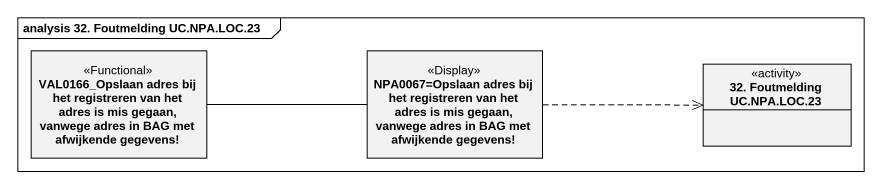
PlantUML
@startuml
mainframe analysis 32. Foutmelding UC.NPA.LOC.23
hide circle
hide empty members
class "VAL0166_Opslaan adres bij het registreren van het adres is mis gegaan, vanwege adres in BAG met afwijkende gegevens!" as VAL0166_Opslaan_adres_bij <<Functional>>
class "NPA0067=Opslaan adres bij het registreren van het adres is mis gegaan, vanwege adres in BAG met afwijkende gegevens!" as NPA0067_Opslaan_adres_bij <<Display>>
class "32. Foutmelding UC.NPA.LOC.23" as c32_Foutmelding_UC_NPA_LOC_23 <<activity>>
VAL0166_Opslaan_adres_bij -right- NPA0067_Opslaan_adres_bij
NPA0067_Opslaan_adres_bij .right.> c32_Foutmelding_UC_NPA_LOC_23
@enduml
